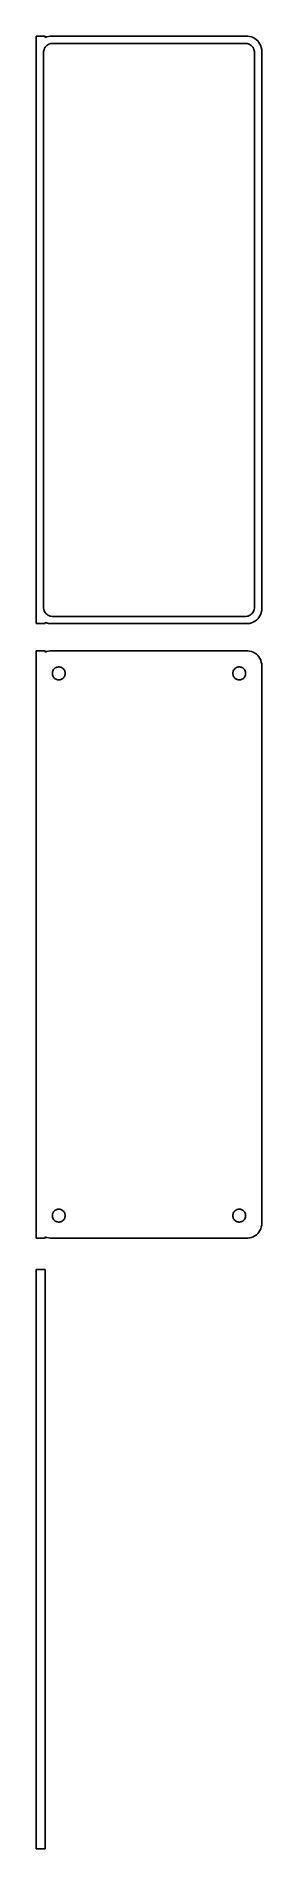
# Model space of a CAD drawing. Header units: metres. Extents: x -38 to 38, y 108 to 709.
import ezdxf

# ---------------------------------------------------------------- set-up
doc = ezdxf.new("R2010")
doc.units = ezdxf.units.M

msp = doc.modelspace()

# ---------------------------------------------------------------- linework, layer by layer
for p, q in [((-34.5, 709.49), (-37.5, 709.49)), ((-37.5, 709.49), (-37.5, 514.51)), ((-35.1129, 704), (-35.0884, 704.39)), ((-35.1129, 520), (-35.1129, 704)), ((-35.0884, 704.39), (-35.0151, 704.774)), ((-35.0151, 704.774), (-34.8943, 705.146)), ((-34.8943, 705.146), (-34.7279, 705.5)), ((-34.7279, 705.5), (-34.5184, 705.83)), ((-34.5184, 705.83), (-34.2692, 706.131)), ((-34.5, 709.075), (-34.5, 709.49)), ((-34.0451, 709.255), (-34.5, 709.075)), ((-34.2692, 706.131), (-33.9842, 706.399)), ((-33.4369, 709.411), (-34.0451, 709.255)), ((-33.9842, 706.399), (-33.668, 706.628)), ((-33.668, 706.628), (-33.3254, 706.817)), ((-32.8139, 709.49), (-33.4369, 709.411)), ((-33.3254, 706.817), (-32.9619, 706.961)), ((-32.9619, 706.961), (-32.5833, 707.058)), ((32.8139, 709.49), (-32.8139, 709.49)), ((-32.5833, 707.058), (-32.1954, 707.107)), ((-32.1954, 707.107), (32.1954, 707.107)), ((32.1954, 707.107), (32.5833, 707.058)), ((32.5833, 707.058), (32.9619, 706.961)), ((33.4369, 709.411), (32.8139, 709.49)), ((32.9619, 706.961), (33.3254, 706.817)), ((33.3254, 706.817), (33.668, 706.628)), ((34.0451, 709.255), (33.4369, 709.411)), ((33.668, 706.628), (33.9842, 706.399)), ((33.9842, 706.399), (34.2692, 706.131)), ((34.6289, 709.024), (34.0451, 709.255)), ((34.2692, 706.131), (34.5184, 705.83)), ((34.5184, 705.83), (34.7279, 705.5)), ((35.1791, 708.722), (34.6289, 709.024)), ((34.7279, 705.5), (34.8943, 705.146)), ((34.8943, 705.146), (35.0151, 704.774)), ((35.0151, 704.774), (35.0884, 704.39)), ((35.0884, 704.39), (35.1129, 704)), ((35.1129, 704), (35.1129, 520)), ((35.6871, 708.353), (35.1791, 708.722)), ((36.1448, 707.923), (35.6871, 708.353)), ((36.5451, 707.439), (36.1448, 707.923)), ((36.8815, 706.909), (36.5451, 707.439)), ((37.1489, 706.341), (36.8815, 706.909)), ((37.3429, 705.743), (37.1489, 706.341)), ((37.4606, 705.127), (37.3429, 705.743)), ((37.5, 704.5), (37.4606, 705.127)), ((37.5, 519.5), (37.5, 704.5)), ((-35.0884, 519.61), (-35.1129, 520)), ((-35.0151, 519.226), (-35.0884, 519.61)), ((-34.8943, 518.854), (-35.0151, 519.226)), ((-34.7279, 518.5), (-34.8943, 518.854)), ((-34.5184, 518.17), (-34.7279, 518.5)), ((-34.2692, 517.869), (-34.5184, 518.17)), ((-33.9842, 517.601), (-34.2692, 517.869)), ((-33.668, 517.372), (-33.9842, 517.601)), ((33.9842, 517.601), (33.668, 517.372)), ((34.2692, 517.869), (33.9842, 517.601)), ((34.5184, 518.17), (34.2692, 517.869)), ((34.7279, 518.5), (34.5184, 518.17)), ((34.8943, 518.854), (34.7279, 518.5)), ((35.0151, 519.226), (34.8943, 518.854)), ((35.0884, 519.61), (35.0151, 519.226)), ((35.1129, 520), (35.0884, 519.61)), ((36.8815, 517.091), (37.1489, 517.659)), ((37.1489, 517.659), (37.3429, 518.257)), ((37.3429, 518.257), (37.4606, 518.873)), ((37.4606, 518.873), (37.5, 519.5)), ((-37.5, 514.51), (-34.5, 514.51)), ((-34.5, 514.925), (-34.0451, 514.745)), ((-34.5, 514.51), (-34.5, 514.925)), ((-34.0451, 514.745), (-33.4369, 514.589)), ((-33.3254, 517.183), (-33.668, 517.372)), ((-33.4369, 514.589), (-32.8139, 514.51)), ((-32.9619, 517.039), (-33.3254, 517.183)), ((-32.5833, 516.942), (-32.9619, 517.039)), ((-32.8139, 514.51), (32.8139, 514.51)), ((-32.1954, 516.893), (-32.5833, 516.942)), ((32.1954, 516.893), (-32.1954, 516.893)), ((32.5833, 516.942), (32.1954, 516.893)), ((32.9619, 517.039), (32.5833, 516.942)), ((32.8139, 514.51), (33.4369, 514.589)), ((33.3254, 517.183), (32.9619, 517.039)), ((33.668, 517.372), (33.3254, 517.183)), ((33.4369, 514.589), (34.0451, 514.745)), ((34.0451, 514.745), (34.6289, 514.976)), ((34.6289, 514.976), (35.1791, 515.278)), ((35.1791, 515.278), (35.6871, 515.647)), ((35.6871, 515.647), (36.1448, 516.077)), ((36.1448, 516.077), (36.5451, 516.561)), ((36.5451, 516.561), (36.8815, 517.091)), ((-34.5, 505.479), (-37.5, 505.479)), ((-37.5, 505.479), (-37.5, 310.521)), ((-34.5, 505.075), (-34.5, 505.479)), ((-33.4369, 505.411), (-34.0451, 505.255)), ((-32.8139, 505.49), (-33.4369, 505.411)), ((32.8139, 505.49), (-32.8139, 505.49)), ((33.4369, 505.411), (32.8139, 505.49)), ((34.0451, 505.255), (33.4369, 505.411)), ((-34.0451, 505.255), (-34.5, 505.075)), ((-31.7275, 499.255), (-31.5565, 499.462)), ((-31.5565, 499.462), (-31.3611, 499.645)), ((-31.3611, 499.645), (-31.1441, 499.803)), ((-31.1441, 499.803), (-30.9091, 499.932)), ((-30.9091, 499.932), (-30.6598, 500.031)), ((-30.6598, 500.031), (-30.4001, 500.097)), ((-30.4001, 500.097), (-30.1341, 500.131)), ((-30.1341, 500.131), (-29.8659, 500.131)), ((-29.8659, 500.131), (-29.5999, 500.097)), ((-29.5999, 500.097), (-29.3401, 500.031)), ((-29.3401, 500.031), (-29.0908, 499.932)), ((-29.0908, 499.932), (-28.8559, 499.803)), ((-28.8559, 499.803), (-28.6389, 499.645)), ((-28.6389, 499.645), (-28.4434, 499.462)), ((-28.4434, 499.462), (-28.2725, 499.255)), ((28.2725, 499.255), (28.4434, 499.462)), ((28.4434, 499.462), (28.6389, 499.645)), ((28.6389, 499.645), (28.8559, 499.803)), ((28.8559, 499.803), (29.0908, 499.932)), ((29.0908, 499.932), (29.3401, 500.031)), ((29.3401, 500.031), (29.5999, 500.097)), ((29.5999, 500.097), (29.8659, 500.131)), ((29.8659, 500.131), (30.1341, 500.131)), ((30.1341, 500.131), (30.4001, 500.097)), ((30.4001, 500.097), (30.6598, 500.031)), ((30.6598, 500.031), (30.9091, 499.932)), ((30.9091, 499.932), (31.1441, 499.803)), ((31.1441, 499.803), (31.3611, 499.645)), ((31.3611, 499.645), (31.5565, 499.462)), ((31.5565, 499.462), (31.7275, 499.255)), ((34.6289, 505.024), (34.0451, 505.255)), ((35.1791, 504.722), (34.6289, 505.024)), ((35.6871, 504.353), (35.1791, 504.722)), ((36.1448, 503.923), (35.6871, 504.353)), ((36.5451, 503.439), (36.1448, 503.923)), ((36.8815, 502.909), (36.5451, 503.439)), ((37.1489, 502.341), (36.8815, 502.909)), ((37.3429, 501.743), (37.1489, 502.341)), ((37.4606, 501.127), (37.3429, 501.743)), ((37.5, 500.5), (37.4606, 501.127)), ((37.5, 315.5), (37.5, 500.5)), ((-32.1353, 498), (-32.1185, 498.268)), ((-32.1185, 497.732), (-32.1353, 498)), ((-32.1185, 498.268), (-32.0682, 498.531)), ((-32.0682, 497.469), (-32.1185, 497.732)), ((-32.0682, 498.531), (-31.9853, 498.786)), ((-31.9853, 497.214), (-32.0682, 497.469)), ((-31.9853, 498.786), (-31.8712, 499.029)), ((-31.8712, 496.971), (-31.9853, 497.214)), ((-31.8712, 499.029), (-31.7275, 499.255)), ((-31.7275, 496.745), (-31.8712, 496.971)), ((-31.5565, 496.538), (-31.7275, 496.745)), ((-31.3611, 496.355), (-31.5565, 496.538)), ((-31.1441, 496.197), (-31.3611, 496.355)), ((-30.9091, 496.068), (-31.1441, 496.197)), ((-30.6598, 495.969), (-30.9091, 496.068)), ((-30.4001, 495.903), (-30.6598, 495.969)), ((-30.1341, 495.869), (-30.4001, 495.903)), ((-29.8659, 495.869), (-30.1341, 495.869)), ((-29.5999, 495.903), (-29.8659, 495.869)), ((-29.3401, 495.969), (-29.5999, 495.903)), ((-29.0908, 496.068), (-29.3401, 495.969)), ((-28.8559, 496.197), (-29.0908, 496.068)), ((-28.6389, 496.355), (-28.8559, 496.197)), ((-28.4434, 496.538), (-28.6389, 496.355)), ((-28.2725, 496.745), (-28.4434, 496.538)), ((-28.2725, 499.255), (-28.1288, 499.029)), ((-28.1288, 496.971), (-28.2725, 496.745)), ((-28.1288, 499.029), (-28.0146, 498.786)), ((-28.0146, 497.214), (-28.1288, 496.971)), ((-28.0146, 498.786), (-27.9318, 498.531)), ((-27.9318, 497.469), (-28.0146, 497.214)), ((-27.9318, 498.531), (-27.8815, 498.268)), ((-27.8815, 497.732), (-27.9318, 497.469)), ((-27.8815, 498.268), (-27.8647, 498)), ((-27.8647, 498), (-27.8815, 497.732)), ((27.8647, 498), (27.8815, 498.268)), ((27.8815, 497.732), (27.8647, 498)), ((27.8815, 498.268), (27.9318, 498.531)), ((27.9318, 497.469), (27.8815, 497.732)), ((27.9318, 498.531), (28.0146, 498.786)), ((28.0146, 497.214), (27.9318, 497.469)), ((28.0146, 498.786), (28.1288, 499.029)), ((28.1288, 496.971), (28.0146, 497.214)), ((28.1288, 499.029), (28.2725, 499.255)), ((28.2725, 496.745), (28.1288, 496.971)), ((28.4434, 496.538), (28.2725, 496.745)), ((28.6389, 496.355), (28.4434, 496.538)), ((28.8559, 496.197), (28.6389, 496.355)), ((29.0908, 496.068), (28.8559, 496.197)), ((29.3401, 495.969), (29.0908, 496.068)), ((29.5999, 495.903), (29.3401, 495.969)), ((29.8659, 495.869), (29.5999, 495.903)), ((30.1341, 495.869), (29.8659, 495.869)), ((30.4001, 495.903), (30.1341, 495.869)), ((30.6598, 495.969), (30.4001, 495.903)), ((30.9091, 496.068), (30.6598, 495.969)), ((31.1441, 496.197), (30.9091, 496.068)), ((31.3611, 496.355), (31.1441, 496.197)), ((31.5565, 496.538), (31.3611, 496.355)), ((31.7275, 496.745), (31.5565, 496.538)), ((31.7275, 499.255), (31.8712, 499.029)), ((31.8712, 496.971), (31.7275, 496.745)), ((31.8712, 499.029), (31.9853, 498.786)), ((31.9853, 497.214), (31.8712, 496.971)), ((31.9853, 498.786), (32.0682, 498.531)), ((32.0682, 497.469), (31.9853, 497.214)), ((32.0682, 498.531), (32.1185, 498.268)), ((32.1185, 497.732), (32.0682, 497.469)), ((32.1185, 498.268), (32.1353, 498)), ((32.1353, 498), (32.1185, 497.732)), ((-31.9853, 318.786), (-31.8712, 319.029)), ((-31.8712, 319.029), (-31.7275, 319.255)), ((-31.7275, 319.255), (-31.5565, 319.462)), ((-31.5565, 319.462), (-31.3611, 319.645)), ((-31.3611, 319.645), (-31.1441, 319.803)), ((-31.1441, 319.803), (-30.9091, 319.932)), ((-30.9091, 319.932), (-30.6598, 320.031)), ((-30.6598, 320.031), (-30.4001, 320.097)), ((-30.4001, 320.097), (-30.1341, 320.131)), ((-30.1341, 320.131), (-29.8659, 320.131)), ((-29.8659, 320.131), (-29.5999, 320.097)), ((-29.5999, 320.097), (-29.3401, 320.031)), ((-29.3401, 320.031), (-29.0908, 319.932)), ((-29.0908, 319.932), (-28.8559, 319.803)), ((-28.8559, 319.803), (-28.6389, 319.645)), ((-28.6389, 319.645), (-28.4434, 319.462)), ((-28.4434, 319.462), (-28.2725, 319.255)), ((-28.2725, 319.255), (-28.1288, 319.029)), ((-28.1288, 319.029), (-28.0146, 318.786)), ((28.0146, 318.786), (28.1288, 319.029)), ((28.1288, 319.029), (28.2725, 319.255)), ((28.2725, 319.255), (28.4434, 319.462)), ((28.4434, 319.462), (28.6389, 319.645)), ((28.6389, 319.645), (28.8559, 319.803)), ((28.8559, 319.803), (29.0908, 319.932)), ((29.0908, 319.932), (29.3401, 320.031)), ((29.3401, 320.031), (29.5999, 320.097)), ((29.5999, 320.097), (29.8659, 320.131)), ((29.8659, 320.131), (30.1341, 320.131)), ((30.1341, 320.131), (30.4001, 320.097)), ((30.4001, 320.097), (30.6598, 320.031)), ((30.6598, 320.031), (30.9091, 319.932)), ((30.9091, 319.932), (31.1441, 319.803)), ((31.1441, 319.803), (31.3611, 319.645)), ((31.3611, 319.645), (31.5565, 319.462)), ((31.5565, 319.462), (31.7275, 319.255)), ((31.7275, 319.255), (31.8712, 319.029)), ((31.8712, 319.029), (31.9853, 318.786)), ((-32.1353, 318), (-32.1185, 318.268)), ((-32.1185, 317.732), (-32.1353, 318)), ((-32.1185, 318.268), (-32.0682, 318.531)), ((-32.0682, 317.469), (-32.1185, 317.732)), ((-32.0682, 318.531), (-31.9853, 318.786)), ((-31.9853, 317.214), (-32.0682, 317.469)), ((-31.8712, 316.971), (-31.9853, 317.214)), ((-31.7275, 316.745), (-31.8712, 316.971)), ((-31.5565, 316.538), (-31.7275, 316.745)), ((-31.3611, 316.355), (-31.5565, 316.538)), ((-31.1441, 316.197), (-31.3611, 316.355)), ((-30.9091, 316.068), (-31.1441, 316.197)), ((-30.6598, 315.969), (-30.9091, 316.068)), ((-30.4001, 315.903), (-30.6598, 315.969)), ((-30.1341, 315.869), (-30.4001, 315.903)), ((-29.8659, 315.869), (-30.1341, 315.869)), ((-29.5999, 315.903), (-29.8659, 315.869)), ((-29.3401, 315.969), (-29.5999, 315.903)), ((-29.0908, 316.068), (-29.3401, 315.969)), ((-28.8559, 316.197), (-29.0908, 316.068)), ((-28.6389, 316.355), (-28.8559, 316.197)), ((-28.4434, 316.538), (-28.6389, 316.355)), ((-28.2725, 316.745), (-28.4434, 316.538)), ((-28.1288, 316.971), (-28.2725, 316.745)), ((-28.0146, 317.214), (-28.1288, 316.971)), ((-28.0146, 318.786), (-27.9318, 318.531)), ((-27.9318, 317.469), (-28.0146, 317.214)), ((-27.9318, 318.531), (-27.8815, 318.268)), ((-27.8815, 317.732), (-27.9318, 317.469)), ((-27.8815, 318.268), (-27.8647, 318)), ((-27.8647, 318), (-27.8815, 317.732)), ((27.8647, 318), (27.8815, 318.268)), ((27.8815, 317.732), (27.8647, 318)), ((27.8815, 318.268), (27.9318, 318.531)), ((27.9318, 317.469), (27.8815, 317.732)), ((27.9318, 318.531), (28.0146, 318.786)), ((28.0146, 317.214), (27.9318, 317.469)), ((28.1288, 316.971), (28.0146, 317.214)), ((28.2725, 316.745), (28.1288, 316.971)), ((28.4434, 316.538), (28.2725, 316.745)), ((28.6389, 316.355), (28.4434, 316.538)), ((28.8559, 316.197), (28.6389, 316.355)), ((29.0908, 316.068), (28.8559, 316.197)), ((29.3401, 315.969), (29.0908, 316.068)), ((29.5999, 315.903), (29.3401, 315.969)), ((29.8659, 315.869), (29.5999, 315.903)), ((30.1341, 315.869), (29.8659, 315.869)), ((30.4001, 315.903), (30.1341, 315.869)), ((30.6598, 315.969), (30.4001, 315.903)), ((30.9091, 316.068), (30.6598, 315.969)), ((31.1441, 316.197), (30.9091, 316.068)), ((31.3611, 316.355), (31.1441, 316.197)), ((31.5565, 316.538), (31.3611, 316.355)), ((31.7275, 316.745), (31.5565, 316.538)), ((31.8712, 316.971), (31.7275, 316.745)), ((31.9853, 317.214), (31.8712, 316.971)), ((31.9853, 318.786), (32.0682, 318.531)), ((32.0682, 317.469), (31.9853, 317.214)), ((32.0682, 318.531), (32.1185, 318.268)), ((32.1185, 317.732), (32.0682, 317.469)), ((32.1185, 318.268), (32.1353, 318)), ((32.1353, 318), (32.1185, 317.732)), ((36.5451, 312.561), (36.8815, 313.091)), ((36.8815, 313.091), (37.1489, 313.659)), ((37.1489, 313.659), (37.3429, 314.257)), ((37.3429, 314.257), (37.4606, 314.873)), ((37.4606, 314.873), (37.5, 315.5)), ((-37.5, 310.521), (-34.5, 310.521)), ((-34.5, 310.521), (-34.5, 310.925)), ((-34.5, 310.925), (-34.0451, 310.745)), ((-34.0451, 310.745), (-33.4369, 310.589)), ((-33.4369, 310.589), (-32.8139, 310.51)), ((-32.8139, 310.51), (32.8139, 310.51)), ((32.8139, 310.51), (33.4369, 310.589)), ((33.4369, 310.589), (34.0451, 310.745)), ((34.0451, 310.745), (34.6289, 310.976)), ((34.6289, 310.976), (35.1791, 311.278)), ((35.1791, 311.278), (35.6871, 311.647)), ((35.6871, 311.647), (36.1448, 312.077)), ((36.1448, 312.077), (36.5451, 312.561)), ((-34.5, 300.153), (-37.5, 300.153)), ((-37.5, 300.153), (-37.5, 107.847)), ((-34.5, 107.847), (-34.5, 300.153)), ((-37.5, 107.847), (-34.5, 107.847))]:
    msp.add_line(p, q)

doc.saveas('drawing.dxf')
